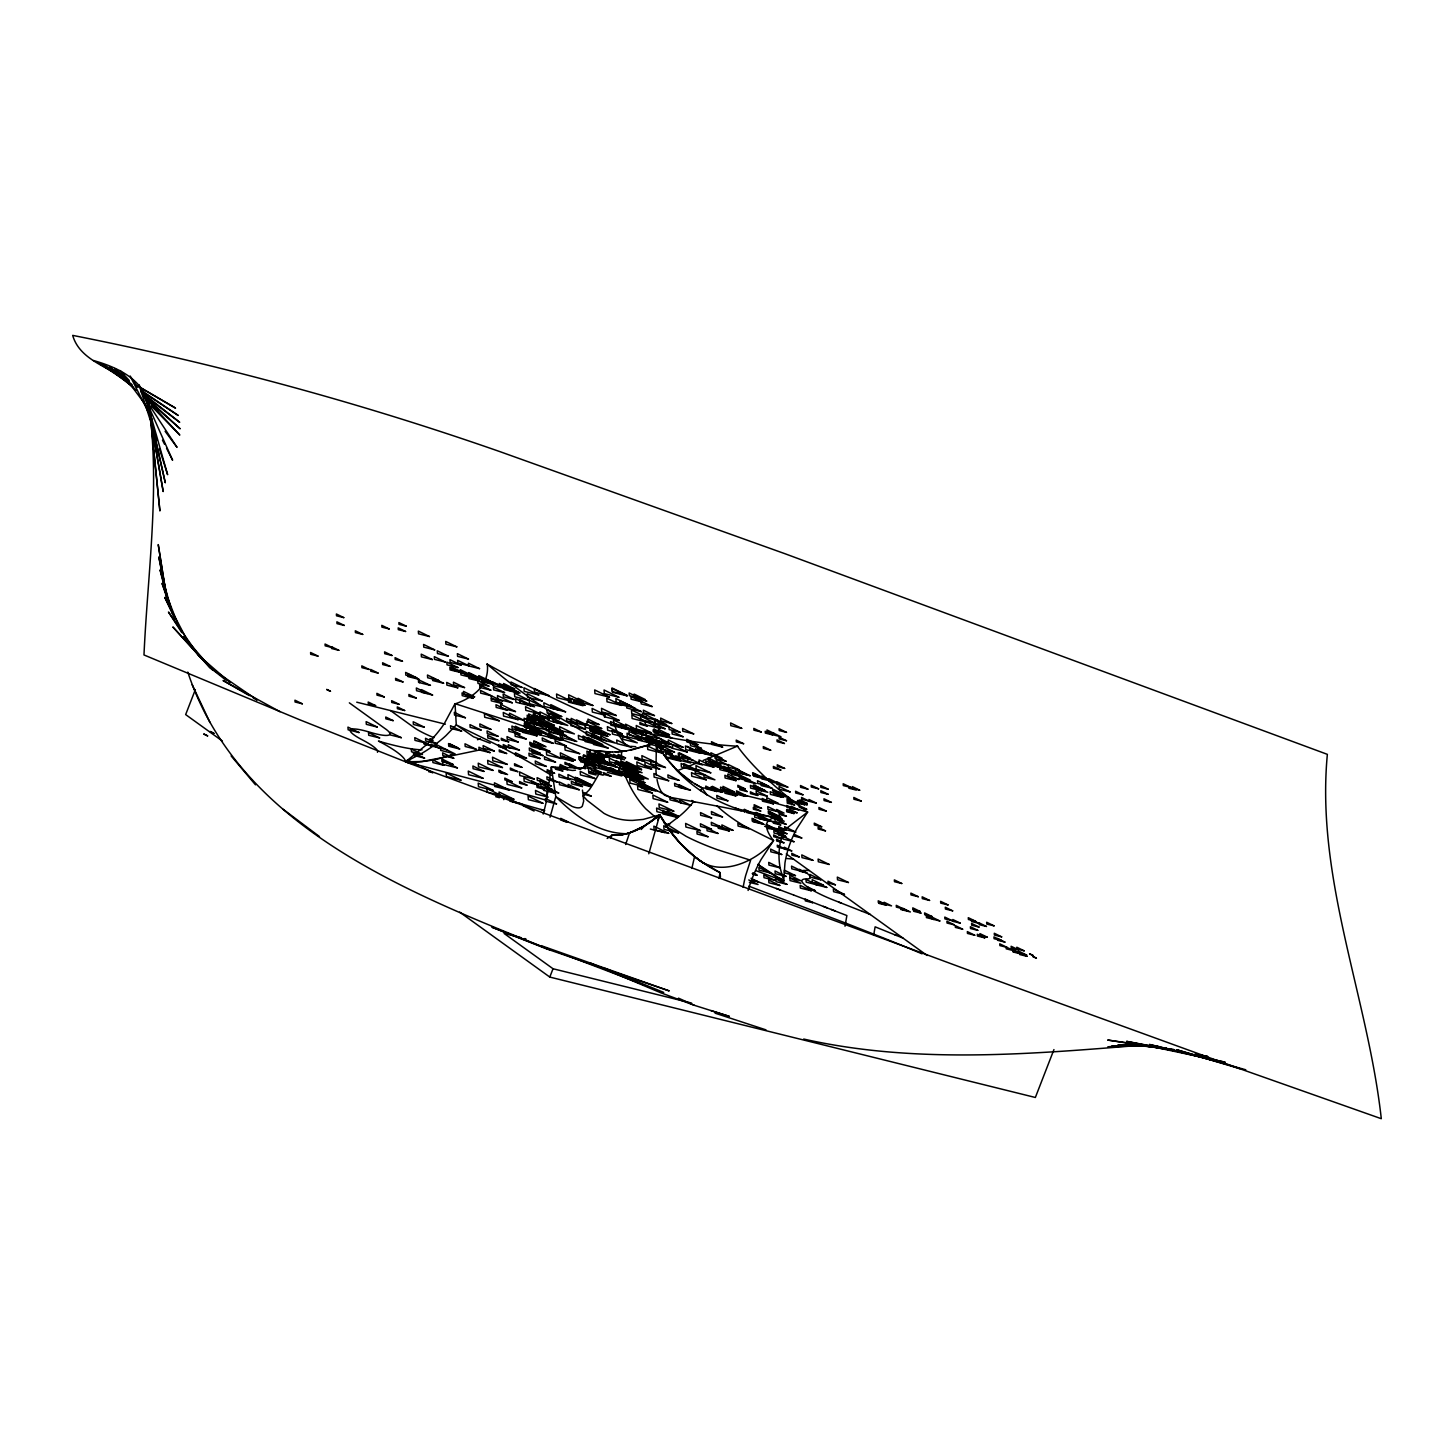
<?xml version="1.0" encoding="UTF-8"?>
<svg xmlns="http://www.w3.org/2000/svg" width="1454" height="1454" viewBox="0 0 1454 1454"><rect width="100%" height="100%" fill="white"/><g stroke="black" fill="none" stroke-linecap="round" stroke-linejoin="round"><path stroke-width="1.5" d="M590.288 753.445L590.342 750.01L550.939 735.633M656.372 744.412L655.972 770.893A280.513 52.453 -69.1 0 0 656.408 775.4M575.53 770.184A283.857 61.977 43.7 0 1 572.294 770.456L551.339 767.058L546.359 801.227A172.608 115.938 88.1 0 1 543.196 814.058M845.01 926.216L846.882 915.547L806.77 900.008M873.636 935.358L875.126 926.834L896.355 935.431M718.948 878.398L720.112 872.673A143.655 139.42 62.9 0 1 703.627 863.149A135.204 131.242 62.9 0 1 696.72 858.187C719.984 878.561 757.298 861.186 773.583 840.557L743.812 825.672A204.269 89.148 5.3 0 1 716.967 805.879M691.85 868.456L694.576 856.515L680.436 843.447L668.168 828.344M589.924 756.589L588.252 761.878M648.793 853.789L659.752 814.858A135.876 131.878 62.9 0 0 696.63 858.314M550.048 817.203L555.773 796.665L551.339 767.058M720.457 877.18L720.112 872.673L701.7 861.822A132.296 128.406 62.9 0 1 671.512 832.924L659.752 814.858L644.104 826.09L629.582 832.815L625.638 844.501M657.971 820.074L659.752 814.858L643.177 819.42L632.69 820.401A270.517 123.844 -74.3 0 1 603.973 813.349L587.107 800.336L583.181 796.047L582.436 790.104M195.363 689.596L185.658 714.586L222.444 741.104M1053.95 1049.57L1035.357 1097.479L549.794 977.07L553.029 968.746L504.102 933.468L521.168 937.666M548.921 734.906A241.764 19.52 17.6 0 0 500.212 718.258L455.029 703.663L444.415 723.456A139.021 94.128 -17.1 0 1 425.877 745.266L405.557 761.787A67.229 12.25 21.2 0 0 378.458 741.067A88.585 16.139 21.2 0 0 422.042 749.81M700.537 790.685L702.028 787.777L713.387 789.14M610.444 838.358L612.352 834.887A142.583 62.667 -63.6 0 0 629.564 832.869M665.496 826.89L675.474 819.184A80.497 77.117 -33.4 0 0 693.631 801.499M731.035 792.339A302.396 25.572 19.9 0 1 764.913 800.3L807.624 812.059L796.919 828.507A131.714 108.596 -16.8 0 0 784.96 862.985L783.724 880.997L756.08 870.71M773.583 840.557L761.042 859.587A148.926 146.945 80.5 0 0 748.101 890.448M641.141 829.507L644.994 825.545A145.127 63.776 -63.6 0 0 659.752 814.858L667.84 827.871M807.624 812.059L784.015 830.325L780.289 842.629A97.727 79.025 16.5 0 0 780.144 867.965L783.724 880.997L780.689 879.325M607.154 838.485L612.352 834.887A144.128 63.34 -63.6 0 0 626.438 833.742A138.948 61.068 -63.6 0 0 659.752 814.803M703.136 760.478L707.28 758.77A701.464 6.052 -24 0 0 737.505 746.066M699.247 762.078L677.419 770.675L665.841 757.552M626.056 751.009L652.755 743.812M652.21 744.03L630.382 750.319M480.293 738.741L477.457 739.722M450.031 755.426L453.848 754.044A199.943 121.518 -60.6 0 1 444.361 757.207L421.969 761.532L405.557 761.787L420.606 754.044A105.36 64.012 -19.8 0 0 445.978 735.597L456.283 724.892L455.029 703.663M448.141 756.007L444.361 757.207A200.906 122.1 -60.6 0 1 438.708 758.715A202.833 123.263 -60.6 0 1 433.092 759.933A205.723 125.026 -60.6 0 1 427.512 760.878A209.612 127.389 -60.6 0 1 421.969 761.532A214.501 130.351 -60.6 0 1 416.462 761.896A220.408 133.95 -60.6 0 1 410.991 761.987A227.387 138.185 -60.6 0 1 405.557 761.787L407.902 762.35M664.114 822.873L667.186 824.454L670.312 823.6M448.25 756.516L480.674 749.737M618.822 751.754L626.02 751.009M625.456 751.082L615.351 751.936M618.204 751.791L616.278 751.9M1143.153 1045.062C1030.268 1054.186 915.402 1064.183 803.698 1039.047M1143.207 1044.935L1107.93 1046.771L1144.207 1045.626M615.787 751.918L612.388 752.009M1144.752 1045.371L1111.91 1045.899L1149.75 1046.008M608.99 751.991L612.37 752.009M610.389 752.009L592.868 750.464M1149.496 1045.735L1117.799 1045.081L1157.148 1046.735M608.39 751.972L596.249 750.973M626.438 833.724C598.557 833.324 574.584 815.73 555.773 796.665L572.058 806.37A287.983 34.405 51.4 0 0 582.327 806.134L583.672 801.154L583.181 796.047L589.161 789.94A271.607 16.285 -68.2 0 0 600.229 771.565M1159.165 1046.589L1125.923 1044.644L1157.166 1047.28M630.818 746.338L635.743 746.684M612.352 834.887L616.096 835.087A137.094 60.25 -63.6 0 0 644.976 825.636M1161.637 1047.662L1166.09 1048.043M1159.165 1047.134L1136.61 1044.917L1173.741 1049.752M767.676 828.526L784.015 830.325L766.458 826.89M1173.941 1049.57L1107.694 1040.046L1179.848 1051.333M595.758 750.9L593.795 750.609M670.785 797.501L664.569 795.229L661.316 791.63A280.513 52.453 -69.1 0 1 657.026 779.471M593.305 750.537L590.342 750.01L586.725 758.388A75.826 72.591 -33.8 0 0 584.163 766.876M716.622 789.649L725.328 791.194M1178.976 1051.369L1150.169 1046.244L1225.159 1062.22L1166.944 1048.952L1126.559 1041.355L1187.264 1053.368L1211.418 1059.839L1176.704 1049.752L1239.771 1068.708L1381.3 1118.708C1367.723 996.39 1315.597 878.998 1327.357 754.353L785.124 553.774L499.976 451.649A3107.852 3039.623 -8.4 0 0 72.682 335.383C78.807 356.902 101.689 364.845 118.846 375.241M1196.715 1054.514L1207.783 1056.495L1194.897 1054.114M410.264 762.932L493.397 784.851M774.364 733.579L767.112 731.78L766.967 729.963L780.98 736.76L773.71 734.961L773.564 733.143M657.844 722.402L666.55 724.565L655.445 719.148L655.663 721.875M481.837 681.054L492.724 683.762L481.619 678.327L481.946 681.708L492.833 684.416L481.728 678.982M517.915 691.831L503.393 688.233L503.102 684.598L520.168 693.067L509.282 690.359L509.064 687.633M604.809 715.15L592.36 712.06L592.087 708.425L605.046 714.75M659.48 732.198L654.027 730.853L653.882 729.036L669.058 736.56L654.536 732.961L654.245 729.308M658.717 732.961L653.264 731.616L653.119 729.799L658.68 732.507M624.202 726.182L613.824 723.601L613.552 719.966L626.51 726.309M491.579 695.848L480.692 693.14L480.474 690.414L502.502 701.282L491.616 698.592L491.397 695.866M660.861 738.868L646.339 735.27L646.049 731.635L671.076 743.939L656.554 740.322L656.281 736.687M850.59 787.377L843.338 785.578L843.193 783.742L856.188 790.049L848.918 788.25L848.791 786.432M702.282 751.718L708.825 753.336L697.72 747.901L697.92 750.627M659.698 741.722L670.585 744.43L661.334 739.904M689.523 749.573L698.229 751.736M653.119 740.686L661.843 742.849L650.738 737.414M646.521 740.886L661.043 744.484L646.248 737.251L646.485 741.358L657.372 744.066L646.267 738.632M554.737 719.076L540.216 715.477L539.925 711.842L567.787 725.473L553.265 721.875L552.974 718.24M627.001 737.687L612.479 734.088L612.189 730.435L637.27 742.83L622.748 739.232L622.457 735.597M719.276 763.205L708.389 760.497L708.171 757.77L720.93 764.259L710.025 761.551L709.825 758.824M681.835 756.171L690.559 758.334L679.454 752.899L679.654 755.626M693.049 760.26L678.527 756.662L678.255 753.027L702.391 764.895L687.869 761.296L687.597 757.643M553.629 726.691L539.107 723.092L538.816 719.439L562.171 730.926M670.167 756.607L680.527 759.188L665.732 751.954L666.132 757.607L680.654 761.205L671.403 756.68M547.649 727.327L574.439 733.925L559.626 726.691L559.917 730.326M666.223 756.898L690.632 763.023L675.819 755.789L676.11 759.424M739.377 777.381L750.264 780.089L739.159 774.655L739.632 778.653L750.518 781.361L739.414 775.927M546.795 729.963L534.345 726.891L534.072 723.238L547.013 729.581M593.159 742.576L578.637 738.977L578.347 735.324L583.89 738.05M563.934 735.688L549.412 732.089L549.139 728.454M531.928 729.599L546.45 733.198L533.491 726.873M706.153 775.6L695.266 772.892L695.048 770.166L714.932 779.817L704.045 777.127L703.827 774.4M555.21 738.705L529.819 732.307L529.619 729.581L540.724 735.015M528.093 732.925L515.643 729.835L515.37 726.2L528.329 732.525M616.732 757.461L605.845 754.771L605.627 752.027L618.386 758.279M591.324 755.789L587.18 754.753L586.889 751.118L594.286 754.735M731.653 792.539L720.766 789.831L720.548 787.105L737.305 795.411L726.418 792.703M594.668 759.406L609.19 763.005M714.696 789.577L723.42 791.739L712.315 786.305L712.515 789.031M627.583 769.148L642.105 772.746L627.292 765.513L627.692 770.184L638.579 772.874L627.474 767.439M356.739 702.191L445.36 724.183M583.254 761.987L597.776 765.586L584.817 759.261M584.762 762.823L580.6 761.805L580.328 758.17M588.906 763.859L595.122 765.404L587.725 761.787M640.014 776.999L648.302 779.053L633.508 771.801M623.512 774.509L598.83 768.457L598.557 764.822L605.954 768.439M607.318 772.347L621.839 775.945L612.588 771.42M591.342 770.511L599.63 772.565L595.922 770.747M776.636 816.348L780.998 817.439L769.893 812.004L770.093 814.731M588.616 771.583L603.137 775.182L588.325 767.948L588.888 773.201L596.14 775L588.743 771.383M773.31 818.547L784.197 821.256L773.092 815.821M560.317 766.294L567.569 768.094L560.172 764.477L560.353 767.912L567.605 769.711L560.208 766.094M746.684 812.532L755.408 814.676L744.303 809.26L744.521 811.986M642.577 787.232L657.099 790.831L642.304 783.597M640.923 787.377L655.445 790.976L640.651 783.742M766.258 825.708L771.692 827.053M764.64 826.326L775.527 829.016M576.493 780.289L568.205 778.217L567.914 774.582L582.727 781.816M767.021 827.29L777.926 829.998L766.149 824.345M585.944 783.415L590.088 784.451L575.275 777.199L575.566 780.853M447.341 749.973L424.077 744.103L423.932 742.285L431.329 745.902M506.228 773.782L498.976 771.983L498.831 770.166L507.573 774.528L500.321 772.728L500.176 770.911M548.231 797.119L535.781 794.029L535.49 790.394L546.595 795.829M428.567 771.638L432.928 772.71L421.824 767.276M650.356 829.053L664.878 832.669M509.972 801.209L518.26 803.262L503.466 796.029L503.738 799.664M789.976 878.016L800.881 880.724L789.776 875.29L790.031 880.579L800.918 883.269L789.813 877.852M903.643 908.95L896.391 907.132L896.246 905.315L908.005 911.276M752.191 873.6L756.553 874.69L752.845 872.873M752.845 874.272L757.207 875.344L753.499 873.545M751.918 880.306L758.461 881.942L751.046 878.307M749.337 882.324L758.061 884.486L748.792 879.961M1007.149 947.408L999.898 945.609L999.752 943.791L1013.474 950.625L1006.223 948.826L1006.077 947.008M1211.418 1059.839L1149.442 1044.463L1187.264 1053.368L1245.769 1069.781M553.029 968.746L691.613 1003.096M524.694 938.557L525.875 938.866M490.216 743.23L473.495 736.778L456.283 724.892L500.267 746.484A242.8 57.597 24.3 0 1 547.867 773.164L551.539 775.436M495.741 796.701L499.431 797.701M510.59 800.809L514.334 801.845M495.923 785.578L544.832 799.827M514.334 801.863L544.759 810.605L540.906 809.496M518.097 802.917L521.859 803.989M765.985 1029.868L715.114 1013.184M710.879 1010.566L729.363 1016.382L694.34 1005.314L660.679 992.737L589.997 962.875M432.656 739.995L429.984 739.05A88.585 16.139 21.2 0 1 431.329 740.613M1239.771 1068.708L965.674 969.127L410.9 763.913L299.506 719.694L143.982 654.954C147.563 576.075 158.995 496.795 150.507 417.898C150.398 383.22 122.1 368.644 93.438 360.501M754.444 880.397L751.554 879.343L780.507 890.066M748.828 886.158L845.574 923.054M776.145 888.449L793.611 894.992M793.611 895.01L806.788 900.008M823.382 906.387L827.29 907.914M838.831 902.134L862.295 911.367M840.957 902.97L834.578 900.462A38.058 6.943 21.2 0 1 806.643 878.925A30.298 5.525 21.2 0 0 802.881 870.528A92.111 16.794 21.2 0 1 809.242 870.528M831.197 909.422L835.105 910.949M846.083 923.254L880.76 936.903A397.196 72.373 21.2 0 1 922.054 953.824M869.328 914.13L870.328 914.548M862.313 911.349L869.728 914.312M894.828 934.795L903.043 938.139M605.064 968.382L663.715 992.428L541.106 945.627L669.24 990.919L546.468 948.862L491.943 927.234L550.085 949.807C410.991 893.701 239.347 828.271 187.802 672.093M678.491 998.153L694.34 1005.314M622.276 751.464L588.125 734.597L554.174 714.387M640.251 698.411L629.146 692.976L629.364 695.703L645.194 699.501L634.089 694.067L634.289 696.811M713.151 755.862L698.338 748.628L698.629 752.263L722.02 758.188L710.915 752.754L711.133 755.48M805.443 803.917L798.046 800.3L798.191 802.117M687.124 746.302L696.393 750.827M784.742 796.428L773.637 790.994L773.855 793.72L789.74 797.81L778.635 792.375L778.853 795.102M716.895 766.331L705.79 760.896L706.008 763.623L722.711 767.694L711.606 762.259L711.806 764.986M764.495 790.503L753.39 785.069L753.608 787.795L765.295 790.612L754.19 785.196L754.408 787.923M761.532 790.794L750.428 785.378L750.646 788.104L767.821 792.285L760.406 788.65L760.551 790.467M573.785 701.21L583.036 705.735L568.514 702.137L568.241 698.502M625.384 728.763L610.571 721.529L610.862 725.164L636.234 731.726L621.421 724.492L621.712 728.127M665.95 753.263L680.745 760.497M778.871 812.041L767.767 806.606L767.966 809.333L784.051 813.077L776.654 809.46L776.799 811.277M585.762 724.383L576.511 719.857L576.802 723.492M505.538 686.742L518.496 693.085L503.975 689.487L503.684 685.834M577.656 723.71L566.551 718.276L566.769 721.002L585.962 725.601L571.168 718.367L571.44 722.002M606.282 740.777L591.469 733.543L591.76 737.178L615.605 743.139L600.793 735.906L601.084 739.541M765.64 820.001L754.535 814.567L754.753 817.293L773.146 821.855L762.041 816.421L762.259 819.147M530.456 705.826L515.643 698.592L515.934 702.227L534.618 706.808L519.805 699.556L520.096 703.209M460.954 672.62L449.849 667.186L450.068 669.912L471.369 675.129L460.264 669.694L460.482 672.42M735.56 808.006L741.122 810.732M597.867 743.248L583.072 735.997L583.345 739.632L602.756 744.557L587.943 737.323L588.234 740.958M586.725 738.814L599.684 745.139L585.162 741.54L584.871 737.905M633.217 766.858L622.112 761.442L622.33 764.168L641.032 768.803L626.22 761.569L626.51 765.204M624.257 763.186L637.216 769.511L616.641 764.386L616.369 760.751L629.328 767.094M551.684 728.436L566.497 735.688L546.522 730.635L546.25 727M550.975 729.363L574.93 740.94M541.27 725.601L526.457 718.367L526.748 722.002L549.776 727.636L538.671 722.22L538.889 724.946M527.784 719.984L524.076 718.185L524.367 721.82L538.889 725.419L531.492 721.802M602.356 760.024L617.168 767.258M549.667 735.997L540.415 731.471L540.688 735.106M608.917 765.222L594.104 757.988L594.395 761.623L629.691 770.311L614.897 763.077L615.169 766.712M583.69 754.771L598.485 762.005L583.327 758.261L583.109 755.535L594.213 760.969M610.771 767.785L628.364 776.436M885.613 904.406L878.216 900.789L878.361 902.607L891.538 905.878L884.141 902.262L884.286 904.079M609.662 770.238L613.352 772.056M590.379 768.039L584.835 765.313L585.108 768.966M534.927 741.34L546.032 746.774L533.927 743.612L533.709 740.886L544.814 746.32M532.727 744.684L541.978 749.21L531.092 746.502L530.874 743.776M438.454 747.847L431.038 744.23L431.184 746.047M562.916 820.547L566.606 822.346M522.967 805.607L534.072 811.041M701.61 787.559L707.207 795.193M701.537 787.523L697.338 785.287M701.064 787.286L699.029 786.214M279.986 711.697L223.062 680.527L249.361 695.648M698.174 785.742L692.159 782.161M779.944 878.907L774.001 875.399M696.757 784.942L694.885 783.851M253.123 697.811L256.885 699.974M136.458 385.437L175.552 408.12L139.002 386.637M121.682 376.477L98.599 362.918L130.824 384.183M773.274 874.944L767.512 871.255M692.049 782.088L677.419 770.675M691.813 800.445L694.776 802.354M144.091 392.943L178.206 415.462L141.056 390.199M690.814 781.289L688.16 779.471M766.803 870.782L761.242 866.893M128.061 381.348L103.925 364.918L132.787 386.782M256.94 699.81L209.849 667.495L173.026 627.147L209.849 667.495L225.915 680.127M786.305 853.971L927.143 955.496M390.49 710.57L413.572 727.218A30.298 5.525 21.2 0 0 430.093 736.051A112.903 20.574 21.2 0 0 433.964 737.705M349.342 702.845L384.528 728.236A32.061 5.834 21.2 0 1 369.461 732.107A30.298 5.525 21.2 0 0 350.432 729.763A30.298 5.525 21.2 0 0 362.355 739.886A37.968 6.925 21.2 0 1 377.458 752.281M459.682 912.112L549.794 977.07M687.342 778.871L684.798 776.963M656.735 818.311L645.939 808.969A268.172 122.772 -74.3 0 1 626.311 778.472L624.984 775.309M760.551 866.384L757.825 864.367L783.724 880.997A65.357 11.905 21.2 0 1 779.489 877.852M667.186 824.454L686.015 836.268A212.593 52.744 6.8 0 0 717.313 849.681L750.627 860.223L745.629 875.617A102.162 77.335 -88 0 0 743.158 887.394M283.13 809.278L319.462 836.559M145.418 396.36L179.696 422.314L140.983 391.744M612.916 771.856L608.862 767.839M684.416 776.69L682.344 775.018M132.187 384.801L109.323 366.735L136.312 390.381M680.763 773.673L678.8 771.947M230.205 682.708L198.526 655.263L194.472 650.356M149.817 402.195L180.169 428.803L142.547 394.161M129.461 382.093L114.721 368.534L133.768 388M678.418 771.601L675.783 769.093M151.234 405.848L179.805 435.055L143.037 395.361M674.02 767.294L672.021 765.149M212.139 669.712L198.526 655.263L168.464 612.043L181.786 632.599M129.242 380.475L120.046 370.552L147.89 408.065M174.898 619.222L164.811 597.449L189.038 643.813L183.895 636.652L209.558 666.423M671.057 764.059L669.167 761.823M231.131 755.935L255.504 784.833M668.186 760.606L666.441 758.352M165.12 431.293L177.043 447.359L146.182 400.413M665.859 757.57L663.587 754.353M665.568 757.17L660.607 749.682M663.315 753.935L661.17 750.591M137.548 387.273L130.133 376.004L152.379 420.115M184.204 636.343L189.038 643.813M659.752 748.228L657.935 744.939M659.643 748.028L658.898 746.702M658.371 745.757L657.844 744.757M162.484 440.18L164.52 444.197M166.538 448.195L172.608 460.227L138.966 384.692L151.943 425.404M192.182 684.761L210.012 722.583M178.897 626.856L162.048 583.399L168.3 602.138M554.174 714.368A693.231 333.311 64.9 0 1 486.926 663.987A248.816 47.6 27.7 0 0 614.624 725.455L617.768 733.525L623.711 742.54A287.837 71.046 -72 0 0 628.401 746.393M153.306 429.693L156.705 440.417M159.449 448.977L167.628 474.695L145.909 398.269L165.302 482.801L148.508 407.32L163.193 491.561L150.507 417.898L159.904 510.954L152.961 443.034M172.808 614.46L160.067 569.895L167.01 598.176M168.464 602.538L158.813 556.955L165.356 591.433M166.737 597.721L158.232 544.578L165.938 593.541M903.116 910.149L902.97 908.332L910.368 911.967L900.753 909.477L900.608 907.659M623.73 775.4L623.602 773.583L631 777.199L613.842 772.837L613.552 769.184M622.403 762.278L622.694 765.913M613.661 757.08L613.443 754.353L624.548 759.788L607.499 755.589L607.281 752.863M604.446 713.223L604.737 716.858M562.316 737.869L562.044 734.234L576.838 741.467L560.408 737.342L560.117 733.707M546.922 791.521L547.213 795.156M440.398 746.756L440.689 750.391L455.211 753.99L436.236 744.557L436.454 747.283M419.315 679.927L419.534 682.653M609.135 767.857A173.426 6.052 3.7 0 1 551.52 767.076M608.644 767.712A207.54 5.034 27.5 0 1 670.639 797.428A185.948 8.978 10.7 0 1 775.491 817.893L737.741 808.951A610.244 289.637 -45.1 0 1 674.656 768.021M586.925 764.059A283.857 61.977 43.7 0 1 581.055 768.693M621.603 751.591A749.482 45.129 77.1 0 1 612.916 771.892M773.31 840.43A193.437 35.169 28.6 0 1 775.127 817.73M487.29 664.06A216.428 80.043 18.8 0 1 455.338 703.827M737.76 746.211A238.638 57.706 17.2 0 1 614.551 725.437M807.461 812.095A192.419 58.651 29.9 0 1 737.233 745.957M703.627 863.149A134.677 130.715 62.9 0 1 694.576 856.515M433.019 740.322A136.331 24.845 21.2 0 1 429.984 739.05M786.796 858.514A122.409 22.301 21.2 0 1 793.539 859.187M406.284 626.183L399.032 624.384L398.887 622.566L406.284 626.183M429.439 636.525L418.552 633.817L418.334 631.091L429.439 636.525M405.575 631.472L398.323 629.673L398.178 627.855L405.575 631.472M343.78 617.623L336.528 615.805L336.383 613.988L343.78 617.623M389.181 628.946L381.929 627.147L381.784 625.329L389.181 628.946M456.81 646.848L445.924 644.14L445.706 641.414L456.81 646.848M786.487 732.362L779.235 730.562L779.09 728.745L786.487 732.362M626.765 695.176L612.243 691.577L611.97 687.942L626.765 695.176M344.289 625.438L337.019 623.639L336.874 621.821L344.289 625.438M627.11 695.866L612.588 692.268L612.298 688.633L627.11 695.866M646.648 701.082L635.761 698.393L635.543 695.666L646.648 701.082M434.673 649.865L423.786 647.157L423.568 644.431L434.673 649.865M642.032 701.918L631.127 699.229L630.927 696.502L642.032 701.918M468.479 659.08L457.592 656.372L457.374 653.646L468.479 659.08M761.205 731.998L753.954 730.199L753.808 728.381L761.205 731.998M772.601 734.888L765.349 733.089L765.204 731.271L772.601 734.888M618.841 697.229L604.319 693.631L604.046 689.996L618.841 697.229M362.718 634.417L355.448 632.599L355.303 630.782L362.718 634.417M741.704 728.363L730.817 725.673L730.599 722.929L741.704 728.363M652.119 706.589L641.232 703.9L641.014 701.173L652.119 706.589M448.359 656.227L437.472 653.518L437.254 650.792L448.359 656.227M786.487 740.74L779.217 738.941L779.09 737.123L786.487 740.74M609.48 697.175L594.959 693.576L594.668 689.941L609.48 697.175M784.415 743.485L777.145 741.685L776.999 739.868L784.415 743.485M468.715 665.75L457.828 663.06L457.61 660.334L468.715 665.75M630.691 705.808L616.169 702.191L615.878 698.556L630.691 705.808M479.529 668.64L468.642 665.932L468.424 663.206L479.529 668.64M461.045 665.114L450.158 662.406L449.94 659.68L461.045 665.114M634.726 708.062L620.204 704.463L619.913 700.828L634.726 708.062M621.567 705.39L607.045 701.791L606.754 698.138L621.567 705.39M445.415 662.079L434.51 659.371L434.31 656.645L445.415 662.079M432.329 659.571L421.424 656.863L421.224 654.136L432.329 659.571M641.323 711.606L626.801 708.007L626.529 704.372L641.323 711.606M654.464 715.586L643.577 712.878L643.359 710.152L654.464 715.586M457.937 667.55L447.05 664.841L446.832 662.115L457.937 667.55M646.303 717.204L631.781 713.605L631.49 709.97L646.303 717.204M671.748 723.51L660.861 720.821L660.643 718.076L671.748 723.51M583.436 702.046L568.914 698.447L568.641 694.812L583.436 702.046M657.281 720.421L642.759 716.822L642.468 713.187L657.281 720.421M462.554 672.384L451.649 669.694L451.449 666.968L462.554 672.384M522.041 687.433L511.154 684.743L510.936 681.999L522.041 687.433M391.998 655.5L384.728 653.7L384.583 651.865L391.998 655.5M592.868 705.499L578.347 701.9L578.056 698.265L592.868 705.499M479.875 678L468.97 675.292L468.77 672.566L479.875 678M770.675 750.209L763.423 748.41L763.277 746.593L770.675 750.209M489.871 681.035L478.984 678.327L478.766 675.601L489.871 681.035M549.103 695.739L534.581 692.14L534.309 688.487L549.103 695.739M571.349 701.246L556.827 697.629L556.537 693.994L571.349 701.246M743.612 743.721L736.36 741.922L736.215 740.104L743.612 743.721M482.346 679.872L471.459 677.164L471.241 674.438L482.346 679.872M584.871 705.354L570.35 701.755L570.059 698.12L584.871 705.354M471.878 677.6L460.973 674.892L460.773 672.166L471.878 677.6M655.445 723.347L640.923 719.748L640.651 716.113L655.445 723.347M669.367 726.873L654.845 723.274L654.554 719.639L669.367 726.873M402.467 661.279L395.215 659.48L395.07 657.644L402.467 661.279M497.886 684.834L486.999 682.144L486.781 679.418L497.886 684.834M514.661 688.923L503.756 686.215L503.557 683.489L514.661 688.923M538.725 694.957L524.203 691.359L523.931 687.724L538.725 694.957M646.666 722.111L632.145 718.512L631.854 714.877L646.666 722.111M693.685 733.888L682.798 731.198L682.58 728.472L693.685 733.888M479.856 681.235L468.97 678.545L468.751 675.819L479.856 681.235M510.336 688.851L499.449 686.143L499.231 683.416L510.336 688.851M616.296 715.55L601.774 711.951L601.502 708.316L616.296 715.55M507.337 689.123L492.815 685.525L492.524 681.871L507.337 689.123M680.072 732.253L669.185 729.544L668.967 726.818L680.072 732.253M665.096 728.781L654.209 726.091L653.991 723.347L665.096 728.781M488.889 686.124L478.002 683.416L477.784 680.69L488.889 686.124M659.952 728.381L645.431 724.783L645.14 721.148L659.952 728.381M332.439 647.63L325.187 645.83L325.042 644.013L332.439 647.63M647.266 726.055L639.996 724.256L639.851 722.438L647.266 726.055M338.818 650.302L331.567 648.502L331.421 646.685L338.818 650.302M542.106 701.01L527.584 697.411L527.293 693.776L542.106 701.01M619.259 720.457L604.301 716.749L604.01 713.114L619.259 720.457M683.107 736.76L672.202 734.07L672.002 731.326L683.107 736.76M504.556 692.595L493.651 689.905L493.451 687.16L504.556 692.595M722.602 747.102L711.715 744.412L711.497 741.685L722.602 747.102M490.798 690.159L479.911 687.451L479.693 684.725L490.798 690.159M669.476 734.761L658.589 732.053L658.371 729.326L669.476 734.761M529.238 700.337L514.716 696.739L514.443 693.085L529.238 700.337M389.999 666.368L382.729 664.569L382.602 662.751L389.999 666.368M558.627 709.97L544.105 706.371L543.814 702.736L558.627 709.97M651.047 732.707L636.525 729.108L636.234 725.473L651.047 732.707M671.603 737.923L664.333 736.124L664.187 734.306L671.603 737.923M438.563 680.454L427.676 677.746L427.458 675.019L438.563 680.454M565.57 711.842L551.048 708.243L550.775 704.608L565.57 711.842M697.884 744.702L686.997 742.013L686.779 739.268L697.884 744.702M514.225 699.465L503.338 696.757L503.12 694.031L514.225 699.465M464.535 687.578L453.648 684.889L453.43 682.162L464.535 687.578M543.996 707.316L529.474 703.718L529.183 700.083L543.996 707.316M640.36 731.417L625.838 727.8L625.547 724.165L640.36 731.417M443.579 683.235L432.692 680.545L432.474 677.8L443.579 683.235M641.687 732.743L630.8 730.035L630.582 727.309L641.687 732.743M784.633 768.403L777.381 766.603L777.236 764.786L784.633 768.403M416.735 677.818L405.848 675.129L405.63 672.402L416.735 677.818M457.792 687.833L446.887 685.125L446.687 682.399L457.792 687.833M701.446 748.428L690.559 745.72L690.341 742.994L701.446 748.428M418.916 679.309L408.029 676.601L407.811 673.874L418.916 679.309M646.612 735.724L632.09 732.125L631.799 728.49L646.612 735.724M512.281 702.809L497.759 699.21L497.486 695.575L512.281 702.809M599.048 724.546L588.161 721.838L587.943 719.112L599.048 724.546M780.78 770.038L773.51 768.239L773.364 766.422L780.78 770.038M859.659 790.194L852.389 788.395L852.262 786.578L859.659 790.194M317.972 656.099L310.72 654.3L310.574 652.482L317.972 656.099M561.698 716.549L547.177 712.951L546.886 709.316L561.698 716.549M369.207 669.476L361.937 667.677L361.792 665.859L369.207 669.476M683.053 747.247L668.531 743.648L668.24 739.995L683.053 747.247M656.372 740.813L641.85 737.214L641.559 733.579L656.372 740.813M430.42 685.361L418.607 682.417L418.388 679.69L430.42 685.361M643.704 738.523L629.182 734.924L628.91 731.289L643.704 738.523M706.68 754.063L695.794 751.354L695.575 748.628L706.68 754.063M474.586 696.829L463.681 694.14L463.481 691.395L474.586 696.829M502.212 703.554L491.325 700.846L491.107 698.12L502.212 703.554M378.058 673.057L370.806 671.257L370.661 669.44L378.058 673.057M601.665 728.527L587.143 724.928L586.871 721.293L601.665 728.527M622.185 733.852L607.663 730.253L607.372 726.618L622.185 733.852M700.246 753.208L685.725 749.61L685.434 745.975L700.246 753.208M540.325 713.932L525.803 710.334L525.53 706.699L540.325 713.932M559.645 718.749L548.74 716.059L548.54 713.332L559.645 718.749M473.132 698.356L462.227 695.648L462.027 692.922L473.132 698.356M641.832 740.395L627.31 736.796L627.037 733.161L641.832 740.395M672.239 747.865L657.717 744.266L657.426 740.631L672.239 747.865M726 761.224L715.114 758.515L714.895 755.789L726 761.224M652.319 743.539L637.797 739.941L637.506 736.306L652.319 743.539M687.233 752.009L672.711 748.41L672.439 744.775L687.233 752.009M402.976 681.944L395.706 680.145L395.561 678.327L402.976 681.944M599.575 730.871L585.053 727.273L584.762 723.638L599.575 730.871M549.085 719.385L534.563 715.786L534.272 712.151L549.085 719.385M663.406 747.574L648.884 743.975L648.593 740.322L663.406 747.574M609.989 734.706L595.468 731.089L595.177 727.454L609.989 734.706M515.479 711.569L500.958 707.971L500.667 704.336L515.479 711.569M828.144 789.177L820.874 787.377L820.747 785.56L828.144 789.177M585.453 729.308L570.931 725.71L570.64 722.075L585.453 729.308M604.628 733.925L590.106 730.326L589.815 726.691L604.628 733.925M507.082 710.134L496.196 707.444L495.978 704.717L507.082 710.134M544.25 719.385L533.364 716.695L533.145 713.969L544.25 719.385M562.698 724.056L548.176 720.457L547.885 716.804L562.698 724.056M727.473 764.859L716.586 762.15L716.368 759.424L727.473 764.859M674.511 752.136L659.989 748.537L659.716 744.902L674.511 752.136M601.374 734.088L590.488 731.38L590.269 728.654L601.374 734.088M539.779 719.348L528.892 716.64L528.674 713.914L539.779 719.348M607.808 736.36L593.287 732.761L592.996 729.126L607.808 736.36M818.602 788.85L811.35 787.05L811.205 785.215L818.602 788.85M739.268 769.911L728.381 767.203L728.163 764.477L739.268 769.911M538.271 720.602L527.384 717.912L527.166 715.186L538.271 720.602M672.221 753.808L657.699 750.209L657.408 746.574L672.221 753.808M427.458 693.413L416.553 690.705L416.353 687.978L427.458 693.413M861.204 801.063L853.952 799.264L853.807 797.446L861.204 801.063M432.565 695.048L421.66 692.34L421.46 689.614L432.565 695.048M554.356 725.328L539.834 721.729L539.561 718.076L554.356 725.328M662.297 753.117L647.775 749.519L647.484 745.884L662.297 753.117M726.564 769.13L715.659 766.44L715.459 763.713L726.564 769.13M763.786 778.054L752.899 775.364L752.681 772.637L763.786 778.054M807.897 789.14L800.645 787.341L800.5 785.523L807.897 789.14M828.198 794.32L820.928 792.521L820.783 790.685L828.198 794.32M728.636 769.693L717.749 766.985L717.531 764.259L728.636 769.693M764.877 778.926L753.99 776.236L753.79 773.51L764.877 778.926M600.938 738.523L586.416 734.906L586.144 731.271L600.938 738.523M734.833 771.638L723.928 768.948L723.728 766.222L734.833 771.638M746.629 774.673L735.742 771.983L735.524 769.257L746.629 774.673M538.78 723.256L527.893 720.566L527.675 717.822L538.78 723.256M750.137 775.764L739.25 773.055L739.032 770.329L750.137 775.764M713.841 767.167L699.319 763.568L699.047 759.933L713.841 767.167M772.565 781.543L761.678 778.835L761.46 776.109L772.565 781.543M524.294 720.439L509.772 716.84L509.482 713.205L524.294 720.439M631.509 747.247L616.987 743.648L616.714 740.013L631.509 747.247M779.926 784.051L769.039 781.361L768.821 778.635L779.926 784.051M730.762 772.328L719.875 769.639L719.657 766.912L730.762 772.328M518.078 719.694L503.557 716.095L503.266 712.46L518.078 719.694M787.795 787.123L776.909 784.415L776.69 781.689L787.795 787.123M739.868 775.346L728.981 772.637L728.763 769.911L739.868 775.346M742.412 777.054L731.507 774.346L731.307 771.62L742.412 777.054M563.261 732.743L548.74 729.145L548.449 725.51L563.261 732.743M416.28 698.065L409.01 696.266L408.865 694.449L416.28 698.065M536.144 727.782L525.239 725.073L525.039 722.347L536.144 727.782M768.621 786.141L757.716 783.433L757.516 780.707L768.621 786.141M802.971 794.811L795.72 793.012L795.574 791.194L802.971 794.811M790.14 791.921L779.253 789.213L779.035 786.487L790.14 791.921M738.923 779.489L728.036 776.781L727.818 774.055L738.923 779.489M755.844 783.633L744.957 780.925L744.739 778.199L755.844 783.633M831.379 802.372L824.109 800.572L823.964 798.755L831.379 802.372M710.752 772.819L696.23 769.221L695.957 765.586L710.752 772.819M499.231 720.839L484.709 717.24L484.418 713.605L499.231 720.839M539.089 730.708L524.567 727.091L524.276 723.456L539.089 730.708M772.019 788.232L761.133 785.542L760.915 782.815L772.019 788.232M608.063 748.083L593.541 744.484L593.25 740.831L608.063 748.083M698.592 770.874L684.071 767.276L683.798 763.641L698.592 770.874M695.921 770.656L681.399 767.058L681.126 763.423L695.921 770.656M735.997 780.671L725.092 777.981L724.892 775.255L735.997 780.671M779.962 792.666L772.692 790.867L772.565 789.049L779.962 792.666M540.87 733.961L526.348 730.362L526.057 726.727L540.87 733.961M656.681 762.859L642.159 759.261L641.868 755.626L656.681 762.859M808.933 801.063L801.681 799.264L801.536 797.446L808.933 801.063M563.134 740.25L548.612 736.651L548.322 732.998L563.134 740.25M816.33 803.117L809.06 801.299L808.933 799.482L816.33 803.117M560.79 740.377L549.903 737.669L549.685 734.942L560.79 740.377M644.358 761.114L637.088 759.297L636.943 757.479L644.358 761.114M384.274 696.957L377.022 695.157L376.877 693.34L384.274 696.957M523.022 731.435L512.135 728.745L511.917 726.019L523.022 731.435M642.141 760.715L634.871 758.915L634.744 757.08L642.141 760.715M465.425 717.767L454.539 715.077L454.32 712.333L465.425 717.767M665.441 767.53L650.919 763.932L650.629 760.297L665.441 767.53M536.98 735.869L522.459 732.271L522.168 728.636L536.98 735.869M625.529 757.952L618.259 756.153L618.132 754.335L625.529 757.952M783.452 797.01L776.2 795.211L776.054 793.393L783.452 797.01M807.224 803.426L799.973 801.627L799.827 799.809L807.224 803.426M781.325 797.083L770.438 794.393L770.22 791.648L781.325 797.083M745.211 788.904L737.941 787.105L737.796 785.287L745.211 788.904M706.299 779.835L691.777 776.236L691.486 772.601L706.299 779.835M807.097 804.807L799.845 803.008L799.7 801.19L807.097 804.807M519.878 734.07L508.991 731.362L508.773 728.636L519.878 734.07M399.014 704.281L391.762 702.482L391.617 700.664L399.014 704.281M794.375 802.263L787.123 800.463L786.977 798.628L794.375 802.263M804.716 804.789L797.446 802.99L797.301 801.172L804.716 804.789M566.151 745.938L555.264 743.23L555.046 740.504L566.151 745.938M659.698 769.13L645.176 765.531L644.885 761.896L659.698 769.13M799.664 803.898L788.777 801.19L788.559 798.464L799.664 803.898M767.239 796.192L756.353 793.484L756.135 790.758L767.239 796.192M553.32 743.376L542.433 740.668L542.215 737.941L553.32 743.376M609.48 757.461L598.594 754.753L598.394 752.027L609.48 757.461M747.138 791.558L739.868 789.758L739.722 787.941L747.138 791.558M826.308 811.096L819.056 809.296L818.911 807.479L826.308 811.096M605.973 757.352L595.086 754.644L594.886 751.918L605.973 757.352M490.925 729.345L480.02 726.636L479.82 723.91L490.925 729.345M651.628 769.13L637.106 765.531L636.834 761.896L651.628 769.13M757.77 795.429L750.518 793.63L750.373 791.812L757.77 795.429M794.575 804.989L787.305 803.19L787.177 801.354L794.575 804.989M526.112 738.995L515.207 736.306L515.007 733.561L526.112 738.995M604.046 758.588L593.159 755.88L592.941 753.154L604.046 758.588M806.661 809.206L799.409 807.406L799.264 805.589L806.661 809.206M330.458 691.304L326.75 689.487L330.458 691.304M734.07 791.812L723.183 789.104L722.965 786.378L734.07 791.812M404.666 710.515L397.415 708.716L397.269 706.898L404.666 710.515M579.655 753.699L565.133 750.1L564.843 746.465L579.655 753.699M777.835 803.081L766.949 800.372L766.731 797.646L777.835 803.081M604.809 760.424L590.288 756.825L589.997 753.19L604.809 760.424M481.056 730.053L470.169 727.345L469.969 724.619L481.056 730.053M624.057 765.331L609.535 761.732L609.262 758.079L624.057 765.331M641.577 769.748L627.056 766.149L626.765 762.496L641.577 769.748M747.592 796.229L736.705 793.52L736.487 790.794L747.592 796.229M599.648 760.278L588.761 757.57L588.543 754.844L599.648 760.278M744.648 796.21L737.396 794.411L737.251 792.594L744.648 796.21M678.982 780.325L668.095 777.617L667.877 774.891L678.982 780.325M798.628 809.86L791.358 808.061L791.212 806.225L798.628 809.86M773.419 803.88L762.514 801.172L762.314 798.446L773.419 803.88M794.175 809.06L786.905 807.261L786.778 805.443L794.175 809.06M375.605 705.644L368.335 703.845L368.189 702.028L375.605 705.644M498.159 736.342L487.254 733.634L487.054 730.908L498.159 736.342M613.061 764.913L598.539 761.314L598.248 757.679L613.061 764.913M722.075 792.321L711.188 789.631L710.97 786.905L722.075 792.321M518.115 742.031L507.228 739.323L507.01 736.596L518.115 742.031M540.87 747.61L529.983 744.902L529.765 742.176L540.87 747.61M735.815 795.92L724.928 793.212L724.71 790.485L735.815 795.92M716.877 791.503L705.972 788.813L705.772 786.087L716.877 791.503M549.848 751.391L538.961 748.701L538.743 745.957L549.848 751.391M668.676 780.762L654.155 777.145L653.864 773.51L668.676 780.762M797.028 812.822L789.758 811.023L789.613 809.206L797.028 812.822M508.664 741.849L501.394 740.05L501.248 738.232L508.664 741.849M634.635 773.128L623.748 770.42L623.53 767.694L634.635 773.128M589.851 762.15L578.965 759.442L578.747 756.716L589.851 762.15M794.429 812.986L787.177 811.187L787.032 809.369L794.429 812.986M461.609 731.108L450.722 728.418L450.504 725.673L461.609 731.108M594.704 763.913L580.182 760.315L579.892 756.662L594.704 763.913M793.975 813.568L786.723 811.75L786.578 809.933L793.975 813.568M498.758 740.722L487.853 738.032L487.653 735.306L498.758 740.722M630.364 773.601L619.477 770.893L619.259 768.166L630.364 773.601M575.112 760.078L560.59 756.48L560.317 752.827L575.112 760.078M607.354 768.094L592.832 764.495L592.56 760.86L607.354 768.094M642.468 776.69L631.581 773.982L631.363 771.256L642.468 776.69M643.286 778.326L628.764 774.728L628.491 771.093L643.286 778.326M685.67 788.668L674.783 785.96L674.565 783.233L685.67 788.668M573.33 761.314L562.444 758.606L562.225 755.88L573.33 761.314M615.496 771.565L604.591 768.857L604.391 766.131L615.496 771.565M690.396 790.231L679.509 787.523L679.291 784.796L690.396 790.231M540.379 753.408L529.492 750.7L529.274 747.974L540.379 753.408M561.189 758.534L546.668 754.917L546.395 751.282L561.189 758.534M595.74 767.076L584.835 764.386L584.635 761.66L595.74 767.076M761.532 808.297L754.281 806.497L754.135 804.68L761.532 808.297M643.631 779.653L632.726 776.945L632.526 774.219L643.631 779.653M628.71 776.381L621.458 774.582L621.312 772.765L628.71 776.381M727.872 800.845L716.986 798.137L716.767 795.411L727.872 800.845M542.996 755.644L532.091 752.954L531.891 750.209L542.996 755.644M519.423 750.155L508.536 747.447L508.318 744.721L519.423 750.155M786.414 816.257L779.162 814.458L779.017 812.622L786.414 816.257M510.663 748.174L503.393 746.375L503.248 744.557L510.663 748.174M639.287 779.998L624.766 776.4L624.475 772.765L639.287 779.998M424.314 727.2L413.427 724.492L413.209 721.766L424.314 727.2M760.696 811.041L753.426 809.242L753.299 807.424L760.696 811.041M505.919 748.41L498.649 746.611L498.504 744.793L505.919 748.41M644.904 782.725L630.382 779.126L630.109 775.491L644.904 782.725M393.143 720.639L385.873 718.839L385.728 717.022L393.143 720.639M779.38 816.403L768.475 813.695L768.275 810.968L779.38 816.403M821.674 826.763L814.404 824.963L814.258 823.128L821.674 826.763M601.665 772.547L594.413 770.747L594.268 768.93L601.665 772.547M572.331 765.931L565.079 764.132L564.934 762.314L572.331 765.931M555.519 762.096L544.614 759.388L544.414 756.662L555.519 762.096M540.016 758.57L529.129 755.862L528.911 753.136L540.016 758.57M611.025 776.218L603.755 774.419L603.61 772.601L611.025 776.218M580.491 769.257L569.604 766.567L569.386 763.823L580.491 769.257M782.379 819.329L771.492 816.621L771.274 813.895L782.379 819.329M825.49 830.87L818.22 829.053L818.075 827.235L825.49 830.87M763.532 816.021L756.262 814.222L756.116 812.386L763.532 816.021M644.595 786.723L630.073 783.124L629.782 779.489L644.595 786.723M526.512 758.188L515.607 755.498L515.407 752.772L526.512 758.188M653.791 789.504L639.269 785.905L638.978 782.27L653.791 789.504M506.61 753.499L499.358 751.7L499.213 749.882L506.61 753.499M494.215 751.027L483.328 748.337L483.11 745.611L494.215 751.027M302.341 703.809L295.089 702.009L294.944 700.192L302.341 703.809M786.069 824.236L775.182 821.546L774.964 818.802L786.069 824.236M770.038 821.365L759.152 818.675L758.933 815.948L770.038 821.365M546.359 766.422L535.472 763.713L535.254 760.987L546.359 766.422M594.995 778.562L580.473 774.964L580.201 771.329L594.995 778.562M476.112 749.228L465.207 746.52L465.007 743.794L476.112 749.228M490.034 752.627L479.129 749.937L478.929 747.211L490.034 752.627M652.392 793.084L637.87 789.486L637.597 785.851L652.392 793.084M780.689 824.963L773.419 823.164L773.292 821.346L780.689 824.963M562.771 771.002L555.501 769.202L555.373 767.385L562.771 771.002M377.24 727.036L366.335 724.346L366.135 721.62L377.24 727.036M680.908 802.553L670.021 799.845L669.803 797.119L680.908 802.553M457.61 747.701L450.358 745.902L450.213 744.066L457.61 747.701M690.886 805.425L679.999 802.717L679.781 799.991L690.886 805.425M763.132 823.764L752.245 821.056L752.027 818.329L763.132 823.764M795.683 832.088L784.796 829.398L784.578 826.654L795.683 832.088M459.646 748.974L448.759 746.265L448.541 743.539L459.646 748.974M763.859 824.4L752.972 821.692L752.754 818.966L763.859 824.4M436.618 743.703L425.713 740.995L425.513 738.268L436.618 743.703M786.123 830.179L778.853 828.362L778.726 826.544L786.123 830.179M554.556 773.292L547.304 771.492L547.158 769.675L554.556 773.292M667.64 802.226L653.119 798.628L652.846 794.993L667.64 802.226M425.877 743.067L414.99 740.377L414.772 737.651L425.877 743.067M521.913 767.348L514.643 765.549L514.498 763.713L521.913 767.348M722.493 816.948L711.606 814.24L711.388 811.514L722.493 816.948M401.304 737.687L390.399 734.979L390.199 732.253L401.304 737.687M569.932 779.598L559.045 776.909L558.827 774.164L569.932 779.598M592.069 785.142L577.547 781.543L577.256 777.908L592.069 785.142M507.319 764.404L492.797 760.806L492.506 757.17L507.319 764.404M786.923 833.742L776.036 831.052L775.818 828.326L786.923 833.742M801.736 837.995L794.466 836.195L794.32 834.36L801.736 837.995M590.597 786.632L576.075 783.034L575.802 779.399L590.597 786.632M784.924 835.741L774.037 833.051L773.819 830.325L784.924 835.741M711.606 817.984L700.719 815.294L700.501 812.568L711.606 817.984M582.436 786.559L571.549 783.851L571.331 781.125L582.436 786.559M785.96 837.013L778.69 835.214L778.562 833.396L785.96 837.013M502.448 767.548L487.926 763.95L487.653 760.315L502.448 767.548M517.697 771.638L510.445 769.838L510.299 768.021L517.697 771.638M748.974 828.762L738.087 826.054L737.869 823.327L748.974 828.762M359.047 732.543L348.16 729.835L347.942 727.109L359.047 732.543M379.621 737.96L368.716 735.251L368.516 732.525L379.621 737.96M557.972 782.234L547.086 779.526L546.868 776.799L557.972 782.234M673.765 811.168L659.244 807.57L658.953 803.935L673.765 811.168M781.052 838.54L773.782 836.741L773.655 834.923L781.052 838.54M793.975 841.739L783.088 839.031L782.87 836.304L793.975 841.739M453.739 758.261L442.834 755.553L442.634 752.827L453.739 758.261M570.368 787.396L559.481 784.687L559.263 781.961L570.368 787.396M579.219 789.795L568.332 787.087L568.114 784.36L579.219 789.795M534.327 779.126L519.805 775.527L519.514 771.892L534.327 779.126M548.213 783.07L537.308 780.38L537.108 777.654L548.213 783.07M493.051 770.42L478.53 766.821L478.239 763.168L493.051 770.42M678.364 816.185L667.477 813.477L667.259 810.75L678.364 816.185M732.98 830.343L722.093 827.635L721.875 824.909L732.98 830.343M783.924 842.829L776.672 841.03L776.527 839.212L783.924 842.829M671.403 815.258L656.881 811.659L656.608 808.024L671.403 815.258M722.384 827.708L711.497 825.018L711.279 822.292L722.384 827.708M551.157 785.96L540.252 783.27L540.052 780.544L551.157 785.96M677.473 817.493L662.951 813.895L662.66 810.26L677.473 817.493M422.423 754.462L411.537 751.773L411.318 749.046L422.423 754.462M591.233 796.138L583.981 794.338L583.836 792.521L591.233 796.138M729.217 830.961L718.312 828.271L718.112 825.527L729.217 830.961M539.089 784.542L531.819 782.743L531.673 780.925L539.089 784.542M484 771.42L473.095 768.712L472.895 765.985L484 771.42M538.725 785.033L524.203 781.434L523.913 777.799L538.725 785.033M452.921 764.35L442.034 761.642L441.816 758.915L452.921 764.35M551.884 789.195L540.997 786.487L540.779 783.761L551.884 789.195M424.568 758.116L413.681 755.426L413.463 752.699L424.568 758.116M711.497 829.198L700.61 826.49L700.392 823.764L711.497 829.198M457.392 767.912L442.87 764.313L442.579 760.678L457.392 767.912M526.93 785.124L519.678 783.324L519.532 781.507L526.93 785.124M544.305 789.195L537.053 787.396L536.908 785.578L544.305 789.195M558.645 792.975L547.758 790.267L547.54 787.541L558.645 792.975M784.687 848.809L777.417 847.01L777.272 845.192L784.687 848.809M512.172 781.707L504.92 779.907L504.774 778.09L512.172 781.707M791.703 850.899L784.433 849.081L784.306 847.264L791.703 850.899M443.815 765.295L432.928 762.587L432.71 759.86L443.815 765.295M718.022 833.469L707.117 830.779L706.917 828.035L718.022 833.469M554.592 793.066L543.687 790.376L543.487 787.632L554.592 793.066M700.41 830.634L685.888 827.035L685.616 823.4L700.41 830.634M483.091 778.308L468.57 774.709L468.279 771.074L483.091 778.308M521.659 787.941L507.137 784.342L506.864 780.707L521.659 787.941M799.155 856.933L791.903 855.134L791.758 853.298L799.155 856.933M812.895 860.332L801.99 857.624L801.79 854.897L812.895 860.332M829.216 864.458L818.311 861.768L818.111 859.041L829.216 864.458M901.771 883.505L894.501 881.706L894.355 879.888L901.771 883.505M781.743 854.516L770.856 851.808L770.638 849.081L781.743 854.516M708.007 836.759L697.12 834.051L696.902 831.324L708.007 836.759M418.516 765.331L407.629 762.641L407.411 759.915L418.516 765.331M509.227 790.085L494.705 786.487L494.415 782.834L509.227 790.085M678.564 832.978L664.042 829.38L663.751 825.745L678.564 832.978M460.936 780.144L446.414 776.545L446.124 772.91L460.936 780.144M556.518 803.898L545.632 801.19L545.414 798.464L556.518 803.898M668.658 833.36L654.136 829.761L653.846 826.126L668.658 833.36M493.015 790.34L478.493 786.723L478.202 783.088L493.015 790.34M542.887 803.262L528.365 799.664L528.075 796.029L542.887 803.262M918.274 896.718L911.004 894.919L910.858 893.101L918.274 896.718M929.56 900.426L922.309 898.627L922.163 896.809L929.56 900.426M948.026 904.933L940.756 903.134L940.611 901.316L948.026 904.933M501.703 795.738L487.181 792.139L486.89 788.486L501.703 795.738M513.844 799.227L499.322 795.629L499.049 791.994L513.844 799.227M848.427 882.505L837.54 879.815L837.322 877.089L848.427 882.505M802.644 871.528L791.758 868.82L791.539 866.093L802.644 871.528M806.734 872.927L799.482 871.128L799.337 869.31L806.734 872.927M779.817 867.784L768.93 865.094L768.712 862.367L779.817 867.784M952.679 910.84L945.427 909.041L945.282 907.223L952.679 910.84M820.91 879.815L810.023 877.107L809.805 874.381L820.91 879.815M835.414 884.832L828.144 883.032L827.998 881.215L835.414 884.832M795.465 875.617L784.56 872.909L784.36 870.183L795.465 875.617M975.67 921.291L968.419 919.491L968.273 917.674L975.67 921.291M994.063 925.853L986.793 924.053L986.666 922.236L994.063 925.853M213.883 733.343L210.176 731.526L213.883 733.343M978.833 923.308L971.581 921.509L971.436 919.691L978.833 923.308M823.255 885.086L812.368 882.396L812.15 879.67L823.255 885.086M568.15 821.946L560.88 820.147L560.735 818.329L568.15 821.946M786.123 876.417L775.218 873.709L775.018 870.982L786.123 876.417M769.966 872.873L759.079 870.164L758.861 867.438L769.966 872.873M986.448 926.452L979.178 924.653L979.033 922.836L986.448 926.452M817.093 884.868L806.207 882.16L805.989 879.434L817.093 884.868M826.763 887.431L815.876 884.723L815.658 881.996L826.763 887.431M920.164 911.476L912.912 909.677L912.767 907.859L920.164 911.476M207.613 735.888L203.905 734.07L207.613 735.888M978.996 927.052L971.726 925.253L971.581 923.435L978.996 927.052M920.945 913.094L913.694 911.294L913.548 909.477L920.945 913.094M952.17 920.691L944.918 918.892L944.773 917.074L952.17 920.691M844.465 894.392L833.578 891.702L833.36 888.957L844.465 894.392M960.222 923.126L952.97 921.327L952.824 919.51L960.222 923.126M886.358 905.242L879.107 903.443L878.961 901.625L886.358 905.242M931.996 916.529L924.726 914.73L924.58 912.912L931.996 916.529M933.704 919.401L926.452 917.601L926.307 915.784L933.704 919.401M977.779 930.342L970.527 928.543L970.381 926.725L977.779 930.342M939.829 920.964L932.577 919.164L932.432 917.329L939.829 920.964M774.909 880.379L764.004 877.671L763.804 874.944L774.909 880.379M814.985 890.52L807.715 888.721L807.588 886.904L814.985 890.52M954.297 924.853L947.045 923.054L946.899 921.236L954.297 924.853M1001.679 936.867L994.409 935.067L994.282 933.25L1001.679 936.867M786.959 884.359L776.054 881.651L775.854 878.925L786.959 884.359M811.259 890.757L800.372 888.067L800.154 885.322L811.259 890.757M962.639 929.197L955.387 927.398L955.242 925.58L962.639 929.197M779.798 885.468L768.912 882.76L768.693 880.033L779.798 885.468M1001.333 940.502L994.082 938.702L993.936 936.885L1001.333 940.502M987.339 937.23L980.069 935.431L979.923 933.613L987.339 937.23M1004.896 942.101L997.626 940.302L997.499 938.484L1004.896 942.101M974.743 935.231L967.473 933.432L967.346 931.596L974.743 935.231M984.721 937.848L977.451 936.049L977.306 934.231L984.721 937.848M1024.179 950.843L1016.928 949.044L1016.782 947.226L1024.179 950.843M1018.509 949.88L1011.257 948.081L1011.112 946.263L1018.509 949.88M1033.321 955.641L1029.614 953.824L1033.321 955.641M1020.108 953.115L1012.838 951.316L1012.711 949.498L1020.108 953.115M1026.633 955.06L1019.363 953.242L1019.236 951.425L1026.633 955.06M1020.363 953.788L1013.111 951.988L1012.965 950.171L1020.363 953.788M812.586 902.68L805.334 900.88L805.189 899.063L812.586 902.68M1036.375 958.186L1032.685 956.387L1036.375 958.186M1026.997 956.332L1019.727 954.533L1019.599 952.715L1026.997 956.332"/></g></svg>
